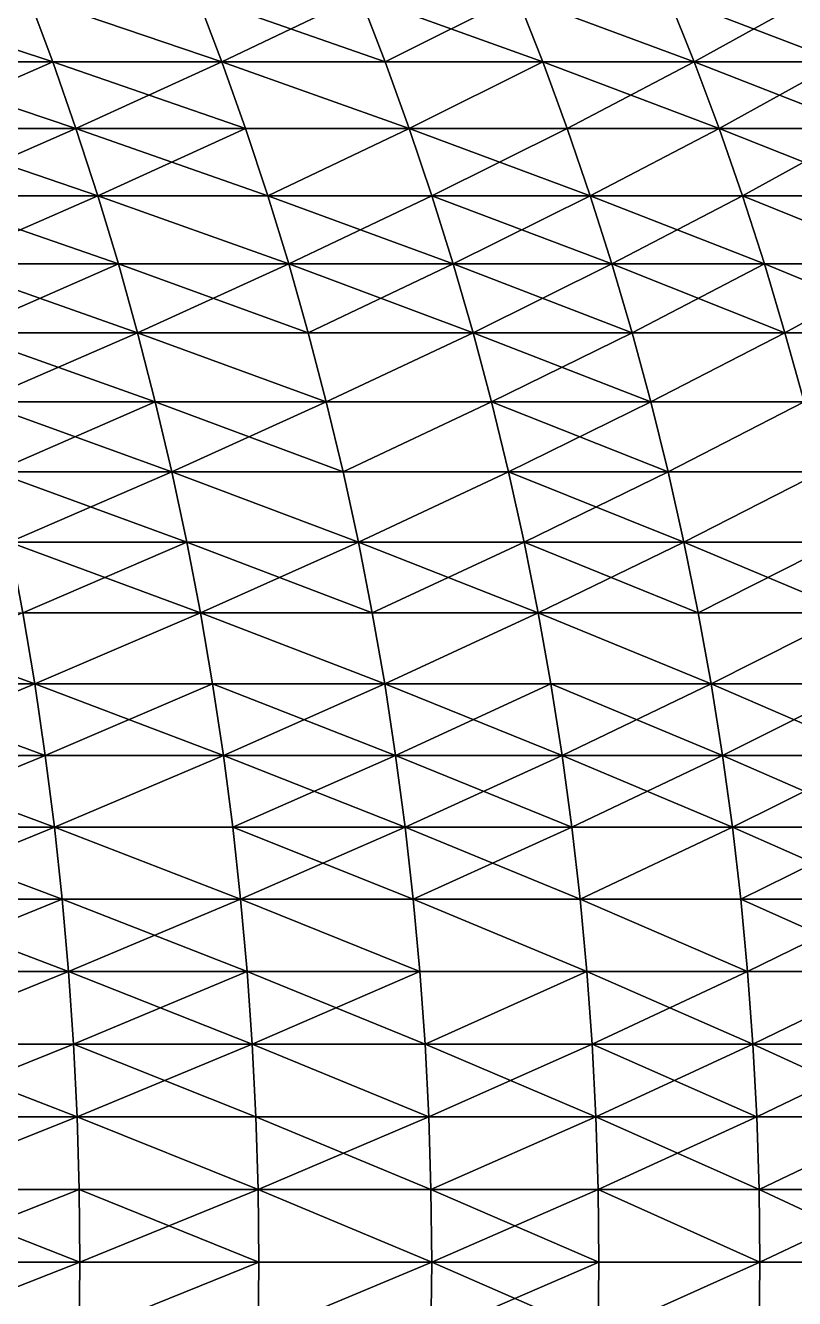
# Model space of a CAD drawing. Header units: millimetres. Extents: x -3250 to 8000, y -3250 to 3250.
# Drawn here: x 7286.9 to 7497.6, y -10 to 339 of the extents above; entities that cross this region are included whole.
import ezdxf

# ---------------------------------------------------------------- set-up
doc = ezdxf.new("R2010")
doc.units = ezdxf.units.MM
doc.header["$MEASUREMENT"] = 0
doc.layers.add('MESH_3D', color=2, linetype='CONTINUOUS')

msp = doc.modelspace()

# ---------------------------------------------------------------- linework, layer by layer
at = {"layer": 'MESH_3D'}
for points in [[(7239.92, 347.11, 1654.23), (7287.67, 347.11, 1715.66), (7294.39, 329.03, 1710.57)], [(7239.92, 347.11, 1654.23), (7294.39, 329.03, 1710.57), (7246.51, 329.03, 1648.97)], [(7287.67, 347.11, 24984.34), (7239.92, 347.11, 25045.77), (7246.51, 329.03, 25051.03)], [(7287.67, 347.11, 24984.34), (7246.51, 329.03, 25051.03), (7294.39, 329.03, 24989.43)], [(7287.67, 347.11, 1715.66), (7333.88, 347.11, 1778.27), (7340.72, 329.03, 1773.35)], [(7287.67, 347.11, 1715.66), (7340.72, 329.03, 1773.35), (7294.39, 329.03, 1710.57)], [(7340.72, 329.03, 24926.65), (7287.67, 347.11, 24984.34), (7294.39, 329.03, 24989.43)], [(7333.88, 347.11, 24921.73), (7287.67, 347.11, 24984.34), (7340.72, 329.03, 24926.65)], [(7333.88, 347.11, 1778.27), (7378.51, 347.11, 1842), (7385.47, 329.03, 1837.26)], [(7333.88, 347.11, 1778.27), (7385.47, 329.03, 1837.26), (7340.72, 329.03, 1773.35)], [(7378.51, 347.11, 24858), (7333.88, 347.11, 24921.73), (7340.72, 329.03, 24926.65)], [(7378.51, 347.11, 24858), (7340.72, 329.03, 24926.65), (7385.47, 329.03, 24862.74)], [(7378.51, 347.11, 1842), (7421.53, 347.11, 1906.84), (7428.61, 329.03, 1902.26)], [(7378.51, 347.11, 1842), (7428.61, 329.03, 1902.26), (7385.47, 329.03, 1837.26)], [(7421.53, 347.11, 24793.16), (7378.51, 347.11, 24858), (7385.47, 329.03, 24862.74)], [(7421.53, 347.11, 24793.16), (7385.47, 329.03, 24862.74), (7428.61, 329.03, 24797.74)], [(7421.53, 347.11, 1906.84), (7470.12, 329.03, 1968.32), (7428.61, 329.03, 1902.26)], [(7421.53, 347.11, 1906.84), (7462.93, 347.11, 1972.72), (7470.12, 329.03, 1968.32)], [(7470.12, 329.03, 24731.68), (7421.53, 347.11, 24793.16), (7428.61, 329.03, 24797.74)], [(7462.93, 347.11, 24727.28), (7421.53, 347.11, 24793.16), (7470.12, 329.03, 24731.68)], [(7462.93, 347.11, 1972.72), (7502.67, 347.11, 2039.61), (7509.97, 329.03, 2035.4)], [(7462.93, 347.11, 1972.72), (7509.97, 329.03, 2035.4), (7470.12, 329.03, 1968.32)], [(7502.67, 347.11, 24660.39), (7462.93, 347.11, 24727.28), (7470.12, 329.03, 24731.68)], [(7502.67, 347.11, 24660.39), (7470.12, 329.03, 24731.68), (7509.97, 329.03, 24664.6)], [(7246.51, 329.03, 1648.97), (7294.39, 329.03, 1710.57), (7300.75, 310.75, 1705.76)], [(7246.51, 329.03, 1648.97), (7300.75, 310.75, 1705.76), (7252.75, 310.75, 1644)], [(7294.39, 329.03, 24989.43), (7246.51, 329.03, 25051.03), (7252.75, 310.75, 25056)], [(7294.39, 329.03, 24989.43), (7252.75, 310.75, 25056), (7300.75, 310.75, 24994.24)], [(7294.39, 329.03, 1710.57), (7340.72, 329.03, 1773.35), (7300.75, 310.75, 1705.76)], [(7347.2, 310.75, 24931.31), (7294.39, 329.03, 24989.43), (7300.75, 310.75, 24994.24)], [(7340.72, 329.03, 24926.65), (7294.39, 329.03, 24989.43), (7347.2, 310.75, 24931.31)], [(7300.75, 310.75, 1705.76), (7340.72, 329.03, 1773.35), (7347.2, 310.75, 1768.69)], [(7340.72, 329.03, 1773.35), (7392.06, 310.75, 1832.76), (7347.2, 310.75, 1768.69)], [(7340.72, 329.03, 1773.35), (7385.47, 329.03, 1837.26), (7392.06, 310.75, 1832.76)], [(7392.06, 310.75, 24867.24), (7340.72, 329.03, 24926.65), (7347.2, 310.75, 24931.31)], [(7385.47, 329.03, 24862.74), (7340.72, 329.03, 24926.65), (7392.06, 310.75, 24867.24)], [(7385.47, 329.03, 1837.26), (7428.61, 329.03, 1902.26), (7392.06, 310.75, 1832.76)], [(7428.61, 329.03, 24797.74), (7385.47, 329.03, 24862.74), (7392.06, 310.75, 24867.24)], [(7392.06, 310.75, 1832.76), (7428.61, 329.03, 1902.26), (7435.31, 310.75, 1897.93)], [(7428.61, 329.03, 24797.74), (7392.06, 310.75, 24867.24), (7435.31, 310.75, 24802.07)], [(7428.61, 329.03, 1902.26), (7476.93, 310.75, 1964.16), (7435.31, 310.75, 1897.93)], [(7428.61, 329.03, 1902.26), (7470.12, 329.03, 1968.32), (7476.93, 310.75, 1964.16)], [(7470.12, 329.03, 24731.68), (7428.61, 329.03, 24797.74), (7435.31, 310.75, 24802.07)], [(7470.12, 329.03, 24731.68), (7435.31, 310.75, 24802.07), (7476.93, 310.75, 24735.84)], [(7470.12, 329.03, 1968.32), (7516.88, 310.75, 2031.41), (7476.93, 310.75, 1964.16)], [(7470.12, 329.03, 1968.32), (7509.97, 329.03, 2035.4), (7516.88, 310.75, 2031.41)], [(7509.97, 329.03, 24664.6), (7470.12, 329.03, 24731.68), (7476.93, 310.75, 24735.84)], [(7509.97, 329.03, 24664.6), (7476.93, 310.75, 24735.84), (7516.88, 310.75, 24668.59)], [(7252.75, 310.75, 1644), (7300.75, 310.75, 1705.76), (7306.74, 292.27, 1701.22)], [(7252.75, 310.75, 1644), (7306.74, 292.27, 1701.22), (7258.62, 292.27, 1639.31)], [(7300.75, 310.75, 24994.24), (7252.75, 310.75, 25056), (7258.62, 292.27, 25060.69)], [(7300.75, 310.75, 24994.24), (7258.62, 292.27, 25060.69), (7306.74, 292.27, 24998.78)], [(7300.75, 310.75, 1705.76), (7353.3, 292.27, 1764.3), (7306.74, 292.27, 1701.22)], [(7300.75, 310.75, 1705.76), (7347.2, 310.75, 1768.69), (7353.3, 292.27, 1764.3)], [(7347.2, 310.75, 24931.31), (7300.75, 310.75, 24994.24), (7306.74, 292.27, 24998.78)], [(7347.2, 310.75, 24931.31), (7306.74, 292.27, 24998.78), (7353.3, 292.27, 24935.7)], [(7347.2, 310.75, 1768.69), (7392.06, 310.75, 1832.76), (7353.3, 292.27, 1764.3)], [(7392.06, 310.75, 24867.24), (7347.2, 310.75, 24931.31), (7353.3, 292.27, 24935.7)], [(7353.3, 292.27, 1764.3), (7392.06, 310.75, 1832.76), (7398.27, 292.27, 1828.53)], [(7392.06, 310.75, 24867.24), (7353.3, 292.27, 24935.7), (7398.27, 292.27, 24871.47)], [(7392.06, 310.75, 1832.76), (7435.31, 310.75, 1897.93), (7441.63, 292.27, 1893.86)], [(7392.06, 310.75, 1832.76), (7441.63, 292.27, 1893.86), (7398.27, 292.27, 1828.53)], [(7435.31, 310.75, 24802.07), (7392.06, 310.75, 24867.24), (7398.27, 292.27, 24871.47)], [(7435.31, 310.75, 24802.07), (7398.27, 292.27, 24871.47), (7441.63, 292.27, 24806.14)], [(7435.31, 310.75, 1897.93), (7476.93, 310.75, 1964.16), (7441.63, 292.27, 1893.86)], [(7476.93, 310.75, 24735.84), (7435.31, 310.75, 24802.07), (7441.63, 292.27, 24806.14)], [(7441.63, 292.27, 1893.86), (7476.93, 310.75, 1964.16), (7483.34, 292.27, 1960.24)], [(7476.93, 310.75, 24735.84), (7441.63, 292.27, 24806.14), (7483.34, 292.27, 24739.76)], [(7476.93, 310.75, 1964.16), (7523.39, 292.27, 2027.65), (7483.34, 292.27, 1960.24)], [(7476.93, 310.75, 1964.16), (7516.88, 310.75, 2031.41), (7523.39, 292.27, 2027.65)], [(7516.88, 310.75, 24668.59), (7476.93, 310.75, 24735.84), (7483.34, 292.27, 24739.76)], [(7516.88, 310.75, 24668.59), (7483.34, 292.27, 24739.76), (7523.39, 292.27, 24672.35)], [(7258.62, 292.27, 1639.31), (7306.74, 292.27, 1701.22), (7312.37, 273.62, 1696.96)], [(7258.62, 292.27, 1639.31), (7312.37, 273.62, 1696.96), (7264.14, 273.62, 1634.91)], [(7306.74, 292.27, 24998.78), (7258.62, 292.27, 25060.69), (7264.14, 273.62, 25065.09)], [(7306.74, 292.27, 24998.78), (7264.14, 273.62, 25065.09), (7312.37, 273.62, 25003.04)], [(7306.74, 292.27, 1701.22), (7359.03, 273.62, 1760.18), (7312.37, 273.62, 1696.96)], [(7306.74, 292.27, 1701.22), (7353.3, 292.27, 1764.3), (7359.03, 273.62, 1760.18)], [(7359.03, 273.62, 24939.82), (7306.74, 292.27, 24998.78), (7312.37, 273.62, 25003.04)], [(7353.3, 292.27, 24935.7), (7306.74, 292.27, 24998.78), (7359.03, 273.62, 24939.82)], [(7353.3, 292.27, 1764.3), (7398.27, 292.27, 1828.53), (7404.1, 273.62, 1824.55)], [(7353.3, 292.27, 1764.3), (7404.1, 273.62, 1824.55), (7359.03, 273.62, 1760.18)], [(7398.27, 292.27, 24871.47), (7353.3, 292.27, 24935.7), (7359.03, 273.62, 24939.82)], [(7398.27, 292.27, 24871.47), (7359.03, 273.62, 24939.82), (7404.1, 273.62, 24875.45)], [(7398.27, 292.27, 1828.53), (7441.63, 292.27, 1893.86), (7447.56, 273.62, 1890.03)], [(7398.27, 292.27, 1828.53), (7447.56, 273.62, 1890.03), (7404.1, 273.62, 1824.55)], [(7441.63, 292.27, 24806.14), (7398.27, 292.27, 24871.47), (7404.1, 273.62, 24875.45)], [(7441.63, 292.27, 24806.14), (7404.1, 273.62, 24875.45), (7447.56, 273.62, 24809.97)], [(7441.63, 292.27, 1893.86), (7489.36, 273.62, 1956.56), (7447.56, 273.62, 1890.03)], [(7441.63, 292.27, 1893.86), (7483.34, 292.27, 1960.24), (7489.36, 273.62, 1956.56)], [(7483.34, 292.27, 24739.76), (7441.63, 292.27, 24806.14), (7447.56, 273.62, 24809.97)], [(7483.34, 292.27, 24739.76), (7447.56, 273.62, 24809.97), (7489.36, 273.62, 24743.44)], [(7483.34, 292.27, 1960.24), (7529.5, 273.62, 2024.12), (7489.36, 273.62, 1956.56)], [(7483.34, 292.27, 1960.24), (7523.39, 292.27, 2027.65), (7529.5, 273.62, 2024.12)], [(7529.5, 273.62, 24675.88), (7483.34, 292.27, 24739.76), (7489.36, 273.62, 24743.44)], [(7523.39, 292.27, 24672.35), (7483.34, 292.27, 24739.76), (7529.5, 273.62, 24675.88)], [(7264.14, 273.62, 1634.91), (7312.37, 273.62, 1696.96), (7317.62, 254.79, 1692.98)], [(7264.14, 273.62, 1634.91), (7317.62, 254.79, 1692.98), (7269.29, 254.79, 1630.81)], [(7312.37, 273.62, 25003.04), (7264.14, 273.62, 25065.09), (7269.29, 254.79, 25069.19)], [(7312.37, 273.62, 25003.04), (7269.29, 254.79, 25069.19), (7317.62, 254.79, 25007.02)], [(7312.37, 273.62, 1696.96), (7359.03, 273.62, 1760.18), (7364.38, 254.79, 1756.34)], [(7312.37, 273.62, 1696.96), (7364.38, 254.79, 1756.34), (7317.62, 254.79, 1692.98)], [(7359.03, 273.62, 24939.82), (7312.37, 273.62, 25003.04), (7317.62, 254.79, 25007.02)], [(7359.03, 273.62, 24939.82), (7317.62, 254.79, 25007.02), (7364.38, 254.79, 24943.66)], [(7359.03, 273.62, 1760.18), (7404.1, 273.62, 1824.55), (7409.54, 254.79, 1820.84)], [(7359.03, 273.62, 1760.18), (7409.54, 254.79, 1820.84), (7364.38, 254.79, 1756.34)], [(7404.1, 273.62, 24875.45), (7359.03, 273.62, 24939.82), (7364.38, 254.79, 24943.66)], [(7404.1, 273.62, 24875.45), (7364.38, 254.79, 24943.66), (7409.54, 254.79, 24879.16)], [(7404.1, 273.62, 1824.55), (7453.09, 254.79, 1886.45), (7409.54, 254.79, 1820.84)], [(7404.1, 273.62, 1824.55), (7447.56, 273.62, 1890.03), (7453.09, 254.79, 1886.45)], [(7447.56, 273.62, 24809.97), (7404.1, 273.62, 24875.45), (7409.54, 254.79, 24879.16)], [(7447.56, 273.62, 24809.97), (7409.54, 254.79, 24879.16), (7453.09, 254.79, 24813.55)], [(7447.56, 273.62, 1890.03), (7494.98, 254.79, 1953.13), (7453.09, 254.79, 1886.45)], [(7447.56, 273.62, 1890.03), (7489.36, 273.62, 1956.56), (7494.98, 254.79, 1953.13)], [(7489.36, 273.62, 24743.44), (7447.56, 273.62, 24809.97), (7453.09, 254.79, 24813.55)], [(7489.36, 273.62, 24743.44), (7453.09, 254.79, 24813.55), (7494.98, 254.79, 24746.87)], [(7489.36, 273.62, 1956.56), (7529.5, 273.62, 2024.12), (7535.2, 254.79, 2020.83)], [(7489.36, 273.62, 1956.56), (7535.2, 254.79, 2020.83), (7494.98, 254.79, 1953.13)], [(7529.5, 273.62, 24675.88), (7489.36, 273.62, 24743.44), (7494.98, 254.79, 24746.87)], [(7529.5, 273.62, 24675.88), (7494.98, 254.79, 24746.87), (7535.2, 254.79, 24679.17)], [(7269.29, 254.79, 1630.81), (7317.62, 254.79, 1692.98), (7322.49, 235.8, 1689.29)], [(7269.29, 254.79, 1630.81), (7322.49, 235.8, 1689.29), (7274.07, 235.8, 1626.99)], [(7317.62, 254.79, 25007.02), (7269.29, 254.79, 25069.19), (7274.07, 235.8, 25073.01)], [(7317.62, 254.79, 25007.02), (7274.07, 235.8, 25073.01), (7322.49, 235.8, 25010.71)], [(7317.62, 254.79, 1692.98), (7369.34, 235.8, 1752.77), (7322.49, 235.8, 1689.29)], [(7317.62, 254.79, 1692.98), (7364.38, 254.79, 1756.34), (7369.34, 235.8, 1752.77)], [(7369.34, 235.8, 24947.23), (7317.62, 254.79, 25007.02), (7322.49, 235.8, 25010.71)], [(7364.38, 254.79, 24943.66), (7317.62, 254.79, 25007.02), (7369.34, 235.8, 24947.23)], [(7364.38, 254.79, 1756.34), (7409.54, 254.79, 1820.84), (7369.34, 235.8, 1752.77)], [(7409.54, 254.79, 24879.16), (7364.38, 254.79, 24943.66), (7369.34, 235.8, 24947.23)], [(7369.34, 235.8, 1752.77), (7409.54, 254.79, 1820.84), (7414.6, 235.8, 1817.4)], [(7409.54, 254.79, 24879.16), (7369.34, 235.8, 24947.23), (7414.6, 235.8, 24882.6)], [(7409.54, 254.79, 1820.84), (7458.23, 235.8, 1883.14), (7414.6, 235.8, 1817.4)], [(7409.54, 254.79, 1820.84), (7453.09, 254.79, 1886.45), (7458.23, 235.8, 1883.14)], [(7453.09, 254.79, 24813.55), (7409.54, 254.79, 24879.16), (7414.6, 235.8, 24882.6)], [(7453.09, 254.79, 24813.55), (7414.6, 235.8, 24882.6), (7458.23, 235.8, 24816.86)], [(7453.09, 254.79, 1886.45), (7494.98, 254.79, 1953.13), (7458.23, 235.8, 1883.14)], [(7494.98, 254.79, 24746.87), (7453.09, 254.79, 24813.55), (7458.23, 235.8, 24816.86)], [(7458.23, 235.8, 1883.14), (7494.98, 254.79, 1953.13), (7500.2, 235.8, 1949.94)], [(7494.98, 254.79, 24746.87), (7458.23, 235.8, 24816.86), (7500.2, 235.8, 24750.06)], [(7494.98, 254.79, 1953.13), (7535.2, 254.79, 2020.83), (7500.2, 235.8, 1949.94)], [(7535.2, 254.79, 24679.17), (7494.98, 254.79, 24746.87), (7500.2, 235.8, 24750.06)], [(7274.07, 235.8, 1626.99), (7322.49, 235.8, 1689.29), (7278.48, 216.67, 1623.48)], [(7326.99, 216.67, 25014.12), (7274.07, 235.8, 25073.01), (7278.48, 216.67, 25076.52)], [(7322.49, 235.8, 25010.71), (7274.07, 235.8, 25073.01), (7326.99, 216.67, 25014.12)], [(7278.48, 216.67, 1623.48), (7322.49, 235.8, 1689.29), (7326.99, 216.67, 1685.88)], [(7322.49, 235.8, 1689.29), (7373.92, 216.67, 1749.47), (7326.99, 216.67, 1685.88)], [(7322.49, 235.8, 1689.29), (7369.34, 235.8, 1752.77), (7373.92, 216.67, 1749.47)], [(7369.34, 235.8, 24947.23), (7322.49, 235.8, 25010.71), (7326.99, 216.67, 25014.12)], [(7369.34, 235.8, 24947.23), (7326.99, 216.67, 25014.12), (7373.92, 216.67, 24950.53)], [(7369.34, 235.8, 1752.77), (7414.6, 235.8, 1817.4), (7373.92, 216.67, 1749.47)], [(7414.6, 235.8, 24882.6), (7369.34, 235.8, 24947.23), (7373.92, 216.67, 24950.53)], [(7373.92, 216.67, 1749.47), (7414.6, 235.8, 1817.4), (7419.26, 216.67, 1814.22)], [(7414.6, 235.8, 24882.6), (7373.92, 216.67, 24950.53), (7419.26, 216.67, 24885.78)], [(7414.6, 235.8, 1817.4), (7458.23, 235.8, 1883.14), (7462.97, 216.67, 1880.07)], [(7414.6, 235.8, 1817.4), (7462.97, 216.67, 1880.07), (7419.26, 216.67, 1814.22)], [(7458.23, 235.8, 24816.86), (7414.6, 235.8, 24882.6), (7419.26, 216.67, 24885.78)], [(7458.23, 235.8, 24816.86), (7419.26, 216.67, 24885.78), (7462.97, 216.67, 24819.93)], [(7458.23, 235.8, 1883.14), (7500.2, 235.8, 1949.94), (7462.97, 216.67, 1880.07)], [(7500.2, 235.8, 24750.06), (7458.23, 235.8, 24816.86), (7462.97, 216.67, 24819.93)], [(7462.97, 216.67, 1880.07), (7500.2, 235.8, 1949.94), (7505.02, 216.67, 1947)], [(7500.2, 235.8, 24750.06), (7462.97, 216.67, 24819.93), (7505.02, 216.67, 24753)], [(7278.48, 216.67, 1623.48), (7326.99, 216.67, 1685.88), (7331.1, 197.41, 1682.76)], [(7278.48, 216.67, 1623.48), (7331.1, 197.41, 1682.76), (7282.52, 197.41, 1620.26)], [(7326.99, 216.67, 25014.12), (7278.48, 216.67, 25076.52), (7282.52, 197.41, 25079.74)], [(7326.99, 216.67, 25014.12), (7282.52, 197.41, 25079.74), (7331.1, 197.41, 25017.24)], [(7326.99, 216.67, 1685.88), (7373.92, 216.67, 1749.47), (7378.12, 197.41, 1746.46)], [(7326.99, 216.67, 1685.88), (7378.12, 197.41, 1746.46), (7331.1, 197.41, 1682.76)], [(7378.12, 197.41, 24953.54), (7326.99, 216.67, 25014.12), (7331.1, 197.41, 25017.24)], [(7373.92, 216.67, 24950.53), (7326.99, 216.67, 25014.12), (7378.12, 197.41, 24953.54)], [(7373.92, 216.67, 1749.47), (7419.26, 216.67, 1814.22), (7378.12, 197.41, 1746.46)], [(7419.26, 216.67, 24885.78), (7373.92, 216.67, 24950.53), (7378.12, 197.41, 24953.54)], [(7378.12, 197.41, 1746.46), (7419.26, 216.67, 1814.22), (7423.52, 197.41, 1811.31)], [(7419.26, 216.67, 24885.78), (7378.12, 197.41, 24953.54), (7423.52, 197.41, 24888.69)], [(7419.26, 216.67, 1814.22), (7462.97, 216.67, 1880.07), (7467.3, 197.41, 1877.27)], [(7419.26, 216.67, 1814.22), (7467.3, 197.41, 1877.27), (7423.52, 197.41, 1811.31)], [(7462.97, 216.67, 24819.93), (7419.26, 216.67, 24885.78), (7423.52, 197.41, 24888.69)], [(7462.97, 216.67, 24819.93), (7423.52, 197.41, 24888.69), (7467.3, 197.41, 24822.73)], [(7462.97, 216.67, 1880.07), (7505.02, 216.67, 1947), (7467.3, 197.41, 1877.27)], [(7505.02, 216.67, 24753), (7462.97, 216.67, 24819.93), (7467.3, 197.41, 24822.73)], [(7467.3, 197.41, 1877.27), (7505.02, 216.67, 1947), (7509.42, 197.41, 1944.31)], [(7505.02, 216.67, 24753), (7467.3, 197.41, 24822.73), (7509.42, 197.41, 24755.69)], [(7282.52, 197.41, 1620.26), (7331.1, 197.41, 1682.76), (7334.84, 178.02, 1679.94)], [(7282.52, 197.41, 1620.26), (7334.84, 178.02, 1679.94), (7286.18, 178.02, 1617.34)], [(7331.1, 197.41, 25017.24), (7282.52, 197.41, 25079.74), (7286.18, 178.02, 25082.66)], [(7331.1, 197.41, 25017.24), (7286.18, 178.02, 25082.66), (7334.84, 178.02, 25020.06)], [(7331.1, 197.41, 1682.76), (7381.92, 178.02, 1743.73), (7334.84, 178.02, 1679.94)], [(7331.1, 197.41, 1682.76), (7378.12, 197.41, 1746.46), (7381.92, 178.02, 1743.73)], [(7378.12, 197.41, 24953.54), (7331.1, 197.41, 25017.24), (7334.84, 178.02, 25020.06)], [(7378.12, 197.41, 24953.54), (7334.84, 178.02, 25020.06), (7381.92, 178.02, 24956.27)], [(7378.12, 197.41, 1746.46), (7423.52, 197.41, 1811.31), (7427.39, 178.02, 1808.67)], [(7378.12, 197.41, 1746.46), (7427.39, 178.02, 1808.67), (7381.92, 178.02, 1743.73)], [(7423.52, 197.41, 24888.69), (7378.12, 197.41, 24953.54), (7381.92, 178.02, 24956.27)], [(7423.52, 197.41, 24888.69), (7381.92, 178.02, 24956.27), (7427.39, 178.02, 24891.33)], [(7423.52, 197.41, 1811.31), (7467.3, 197.41, 1877.27), (7471.23, 178.02, 1874.73)], [(7423.52, 197.41, 1811.31), (7471.23, 178.02, 1874.73), (7427.39, 178.02, 1808.67)], [(7467.3, 197.41, 24822.73), (7423.52, 197.41, 24888.69), (7427.39, 178.02, 24891.33)], [(7467.3, 197.41, 24822.73), (7427.39, 178.02, 24891.33), (7471.23, 178.02, 24825.27)], [(7467.3, 197.41, 1877.27), (7513.42, 178.02, 1941.87), (7471.23, 178.02, 1874.73)], [(7467.3, 197.41, 1877.27), (7509.42, 197.41, 1944.31), (7513.42, 178.02, 1941.87)], [(7509.42, 197.41, 24755.69), (7467.3, 197.41, 24822.73), (7471.23, 178.02, 24825.27)], [(7509.42, 197.41, 24755.69), (7471.23, 178.02, 24825.27), (7513.42, 178.02, 24758.13)], [(7235.98, 178.02, 1555.97), (7286.18, 178.02, 1617.34), (7289.46, 158.52, 1614.72)], [(7235.98, 178.02, 1555.97), (7289.46, 158.52, 1614.72), (7239.19, 158.52, 1553.28)], [(7286.18, 178.02, 25082.66), (7239.19, 158.52, 25146.72), (7289.46, 158.52, 25085.28)], [(7286.18, 178.02, 1617.34), (7334.84, 178.02, 1679.94), (7289.46, 158.52, 1614.72)], [(7334.84, 178.02, 25020.06), (7286.18, 178.02, 25082.66), (7289.46, 158.52, 25085.28)], [(7289.46, 158.52, 1614.72), (7334.84, 178.02, 1679.94), (7338.18, 158.52, 1677.4)], [(7334.84, 178.02, 25020.06), (7289.46, 158.52, 25085.28), (7338.18, 158.52, 25022.6)], [(7334.84, 178.02, 1679.94), (7385.32, 158.52, 1741.28), (7338.18, 158.52, 1677.4)], [(7334.84, 178.02, 1679.94), (7381.92, 178.02, 1743.73), (7385.32, 158.52, 1741.28)], [(7385.32, 158.52, 24958.72), (7334.84, 178.02, 25020.06), (7338.18, 158.52, 25022.6)], [(7381.92, 178.02, 24956.27), (7334.84, 178.02, 25020.06), (7385.32, 158.52, 24958.72)], [(7381.92, 178.02, 1743.73), (7427.39, 178.02, 1808.67), (7385.32, 158.52, 1741.28)], [(7427.39, 178.02, 24891.33), (7381.92, 178.02, 24956.27), (7385.32, 158.52, 24958.72)], [(7385.32, 158.52, 1741.28), (7427.39, 178.02, 1808.67), (7430.86, 158.52, 1806.31)], [(7427.39, 178.02, 24891.33), (7385.32, 158.52, 24958.72), (7430.86, 158.52, 24893.69)], [(7427.39, 178.02, 1808.67), (7471.23, 178.02, 1874.73), (7474.76, 158.52, 1872.46)], [(7427.39, 178.02, 1808.67), (7474.76, 158.52, 1872.46), (7430.86, 158.52, 1806.31)], [(7474.76, 158.52, 24827.54), (7427.39, 178.02, 24891.33), (7430.86, 158.52, 24893.69)], [(7471.23, 178.02, 24825.27), (7427.39, 178.02, 24891.33), (7474.76, 158.52, 24827.54)], [(7471.23, 178.02, 1874.73), (7513.42, 178.02, 1941.87), (7474.76, 158.52, 1872.46)], [(7513.42, 178.02, 24758.13), (7471.23, 178.02, 24825.27), (7474.76, 158.52, 24827.54)], [(7474.76, 158.52, 1872.46), (7513.42, 178.02, 1941.87), (7517, 158.52, 1939.68)], [(7513.42, 178.02, 24758.13), (7474.76, 158.52, 24827.54), (7517, 158.52, 24760.32)], [(7239.19, 158.52, 1553.28), (7292.36, 138.92, 1612.41), (7242.03, 138.92, 1550.89)], [(7239.19, 158.52, 1553.28), (7289.46, 158.52, 1614.72), (7292.36, 138.92, 1612.41)], [(7289.46, 158.52, 25085.28), (7239.19, 158.52, 25146.72), (7242.03, 138.92, 25149.11)], [(7289.46, 158.52, 25085.28), (7242.03, 138.92, 25149.11), (7292.36, 138.92, 25087.59)], [(7289.46, 158.52, 1614.72), (7338.18, 158.52, 1677.4), (7341.14, 138.92, 1675.16)], [(7289.46, 158.52, 1614.72), (7341.14, 138.92, 1675.16), (7292.36, 138.92, 1612.41)], [(7338.18, 158.52, 25022.6), (7289.46, 158.52, 25085.28), (7292.36, 138.92, 25087.59)], [(7338.18, 158.52, 25022.6), (7292.36, 138.92, 25087.59), (7341.14, 138.92, 25024.84)], [(7338.18, 158.52, 1677.4), (7385.32, 158.52, 1741.28), (7388.33, 138.92, 1739.11)], [(7338.18, 158.52, 1677.4), (7388.33, 138.92, 1739.11), (7341.14, 138.92, 1675.16)], [(7385.32, 158.52, 24958.72), (7338.18, 158.52, 25022.6), (7341.14, 138.92, 25024.84)], [(7385.32, 158.52, 24958.72), (7341.14, 138.92, 25024.84), (7388.33, 138.92, 24960.89)], [(7385.32, 158.52, 1741.28), (7430.86, 158.52, 1806.31), (7388.33, 138.92, 1739.11)], [(7433.92, 138.92, 24895.78), (7385.32, 158.52, 24958.72), (7388.33, 138.92, 24960.89)], [(7430.86, 158.52, 24893.69), (7385.32, 158.52, 24958.72), (7433.92, 138.92, 24895.78)], [(7388.33, 138.92, 1739.11), (7430.86, 158.52, 1806.31), (7433.92, 138.92, 1804.22)], [(7430.86, 158.52, 1806.31), (7477.87, 138.92, 1870.45), (7433.92, 138.92, 1804.22)], [(7430.86, 158.52, 1806.31), (7474.76, 158.52, 1872.46), (7477.87, 138.92, 1870.45)], [(7474.76, 158.52, 24827.54), (7430.86, 158.52, 24893.69), (7433.92, 138.92, 24895.78)], [(7474.76, 158.52, 24827.54), (7433.92, 138.92, 24895.78), (7477.87, 138.92, 24829.55)], [(7474.76, 158.52, 1872.46), (7517, 158.52, 1939.68), (7520.16, 138.92, 1937.74)], [(7474.76, 158.52, 1872.46), (7520.16, 138.92, 1937.74), (7477.87, 138.92, 1870.45)], [(7517, 158.52, 24760.32), (7474.76, 158.52, 24827.54), (7477.87, 138.92, 24829.55)], [(7517, 158.52, 24760.32), (7477.87, 138.92, 24829.55), (7520.16, 138.92, 24762.26)], [(7242.03, 138.92, 1550.89), (7292.36, 138.92, 1612.41), (7294.87, 119.23, 1610.4)], [(7242.03, 138.92, 1550.89), (7294.87, 119.23, 1610.4), (7244.5, 119.23, 1548.82)], [(7292.36, 138.92, 25087.59), (7242.03, 138.92, 25149.11), (7244.5, 119.23, 25151.18)], [(7292.36, 138.92, 25087.59), (7244.5, 119.23, 25151.18), (7294.87, 119.23, 25089.6)], [(7292.36, 138.92, 1612.41), (7341.14, 138.92, 1675.16), (7294.87, 119.23, 1610.4)], [(7341.14, 138.92, 25024.84), (7292.36, 138.92, 25087.59), (7294.87, 119.23, 25089.6)], [(7294.87, 119.23, 1610.4), (7341.14, 138.92, 1675.16), (7343.7, 119.23, 1673.22)], [(7341.14, 138.92, 25024.84), (7294.87, 119.23, 25089.6), (7343.7, 119.23, 25026.78)], [(7341.14, 138.92, 1675.16), (7388.33, 138.92, 1739.11), (7390.95, 119.23, 1737.24)], [(7341.14, 138.92, 1675.16), (7390.95, 119.23, 1737.24), (7343.7, 119.23, 1673.22)], [(7388.33, 138.92, 24960.89), (7341.14, 138.92, 25024.84), (7343.7, 119.23, 25026.78)], [(7388.33, 138.92, 24960.89), (7343.7, 119.23, 25026.78), (7390.95, 119.23, 24962.76)], [(7388.33, 138.92, 1739.11), (7433.92, 138.92, 1804.22), (7436.58, 119.23, 1802.41)], [(7388.33, 138.92, 1739.11), (7436.58, 119.23, 1802.41), (7390.95, 119.23, 1737.24)], [(7433.92, 138.92, 24895.78), (7388.33, 138.92, 24960.89), (7390.95, 119.23, 24962.76)], [(7433.92, 138.92, 24895.78), (7390.95, 119.23, 24962.76), (7436.58, 119.23, 24897.59)], [(7433.92, 138.92, 1804.22), (7480.58, 119.23, 1868.7), (7436.58, 119.23, 1802.41)], [(7433.92, 138.92, 1804.22), (7477.87, 138.92, 1870.45), (7480.58, 119.23, 1868.7)], [(7477.87, 138.92, 24829.55), (7433.92, 138.92, 24895.78), (7436.58, 119.23, 24897.59)], [(7477.87, 138.92, 24829.55), (7436.58, 119.23, 24897.59), (7480.58, 119.23, 24831.3)], [(7477.87, 138.92, 1870.45), (7520.16, 138.92, 1937.74), (7522.91, 119.23, 1936.07)], [(7477.87, 138.92, 1870.45), (7522.91, 119.23, 1936.07), (7480.58, 119.23, 1868.7)], [(7520.16, 138.92, 24762.26), (7477.87, 138.92, 24829.55), (7480.58, 119.23, 24831.3)], [(7520.16, 138.92, 24762.26), (7480.58, 119.23, 24831.3), (7522.91, 119.23, 24763.93)], [(7244.5, 119.23, 1548.82), (7294.87, 119.23, 1610.4), (7246.59, 99.47, 1547.07)], [(7297.01, 99.47, 25091.3), (7244.5, 119.23, 25151.18), (7246.59, 99.47, 25152.93)], [(7294.87, 119.23, 25089.6), (7244.5, 119.23, 25151.18), (7297.01, 99.47, 25091.3)], [(7246.59, 99.47, 1547.07), (7294.87, 119.23, 1610.4), (7297.01, 99.47, 1608.7)], [(7294.87, 119.23, 1610.4), (7343.7, 119.23, 1673.22), (7345.87, 99.47, 1671.57)], [(7294.87, 119.23, 1610.4), (7345.87, 99.47, 1671.57), (7297.01, 99.47, 1608.7)], [(7345.87, 99.47, 25028.43), (7294.87, 119.23, 25089.6), (7297.01, 99.47, 25091.3)], [(7343.7, 119.23, 25026.78), (7294.87, 119.23, 25089.6), (7345.87, 99.47, 25028.43)], [(7343.7, 119.23, 1673.22), (7390.95, 119.23, 1737.24), (7345.87, 99.47, 1671.57)], [(7393.16, 99.47, 24964.36), (7343.7, 119.23, 25026.78), (7345.87, 99.47, 25028.43)], [(7390.95, 119.23, 24962.76), (7343.7, 119.23, 25026.78), (7393.16, 99.47, 24964.36)], [(7345.87, 99.47, 1671.57), (7390.95, 119.23, 1737.24), (7393.16, 99.47, 1735.64)], [(7390.95, 119.23, 1737.24), (7436.58, 119.23, 1802.41), (7438.83, 99.47, 1800.87)], [(7390.95, 119.23, 1737.24), (7438.83, 99.47, 1800.87), (7393.16, 99.47, 1735.64)], [(7436.58, 119.23, 24897.59), (7390.95, 119.23, 24962.76), (7393.16, 99.47, 24964.36)], [(7436.58, 119.23, 24897.59), (7393.16, 99.47, 24964.36), (7438.83, 99.47, 24899.13)], [(7436.58, 119.23, 1802.41), (7480.58, 119.23, 1868.7), (7438.83, 99.47, 1800.87)], [(7480.58, 119.23, 24831.3), (7436.58, 119.23, 24897.59), (7438.83, 99.47, 24899.13)], [(7438.83, 99.47, 1800.87), (7480.58, 119.23, 1868.7), (7482.87, 99.47, 1867.22)], [(7480.58, 119.23, 24831.3), (7438.83, 99.47, 24899.13), (7482.87, 99.47, 24832.78)], [(7480.58, 119.23, 1868.7), (7522.91, 119.23, 1936.07), (7525.23, 99.47, 1934.64)], [(7480.58, 119.23, 1868.7), (7525.23, 99.47, 1934.64), (7482.87, 99.47, 1867.22)], [(7522.91, 119.23, 24763.93), (7480.58, 119.23, 24831.3), (7482.87, 99.47, 24832.78)], [(7522.91, 119.23, 24763.93), (7482.87, 99.47, 24832.78), (7525.23, 99.47, 24765.36)], [(7246.59, 99.47, 1547.07), (7297.01, 99.47, 1608.7), (7298.75, 79.65, 1607.31)], [(7246.59, 99.47, 1547.07), (7298.75, 79.65, 1607.31), (7248.3, 79.65, 1545.63)], [(7297.01, 99.47, 25091.3), (7246.59, 99.47, 25152.93), (7248.3, 79.65, 25154.37)], [(7297.01, 99.47, 25091.3), (7248.3, 79.65, 25154.37), (7298.75, 79.65, 25092.69)], [(7297.01, 99.47, 1608.7), (7347.66, 79.65, 1670.23), (7298.75, 79.65, 1607.31)], [(7297.01, 99.47, 1608.7), (7345.87, 99.47, 1671.57), (7347.66, 79.65, 1670.23)], [(7345.87, 99.47, 25028.43), (7297.01, 99.47, 25091.3), (7298.75, 79.65, 25092.69)], [(7345.87, 99.47, 25028.43), (7298.75, 79.65, 25092.69), (7347.66, 79.65, 25029.77)], [(7345.87, 99.47, 1671.57), (7394.97, 79.65, 1734.34), (7347.66, 79.65, 1670.23)], [(7345.87, 99.47, 1671.57), (7393.16, 99.47, 1735.64), (7394.97, 79.65, 1734.34)], [(7394.97, 79.65, 24965.66), (7345.87, 99.47, 25028.43), (7347.66, 79.65, 25029.77)], [(7393.16, 99.47, 24964.36), (7345.87, 99.47, 25028.43), (7394.97, 79.65, 24965.66)], [(7393.16, 99.47, 1735.64), (7438.83, 99.47, 1800.87), (7440.68, 79.65, 1799.62)], [(7393.16, 99.47, 1735.64), (7440.68, 79.65, 1799.62), (7394.97, 79.65, 1734.34)], [(7440.68, 79.65, 24900.38), (7393.16, 99.47, 24964.36), (7394.97, 79.65, 24965.66)], [(7438.83, 99.47, 24899.13), (7393.16, 99.47, 24964.36), (7440.68, 79.65, 24900.38)], [(7438.83, 99.47, 1800.87), (7484.74, 79.65, 1866.01), (7440.68, 79.65, 1799.62)], [(7438.83, 99.47, 1800.87), (7482.87, 99.47, 1867.22), (7484.74, 79.65, 1866.01)], [(7484.74, 79.65, 24833.99), (7438.83, 99.47, 24899.13), (7440.68, 79.65, 24900.38)], [(7482.87, 99.47, 24832.78), (7438.83, 99.47, 24899.13), (7484.74, 79.65, 24833.99)], [(7482.87, 99.47, 1867.22), (7527.14, 79.65, 1933.48), (7484.74, 79.65, 1866.01)], [(7482.87, 99.47, 1867.22), (7525.23, 99.47, 1934.64), (7527.14, 79.65, 1933.48)], [(7525.23, 99.47, 24765.36), (7482.87, 99.47, 24832.78), (7484.74, 79.65, 24833.99)], [(7525.23, 99.47, 24765.36), (7484.74, 79.65, 24833.99), (7527.14, 79.65, 24766.52)], [(7248.3, 79.65, 1545.63), (7298.75, 79.65, 1607.31), (7249.63, 59.78, 1544.52)], [(7298.75, 79.65, 25092.69), (7248.3, 79.65, 25154.37), (7249.63, 59.78, 25155.48)], [(7249.63, 59.78, 1544.52), (7298.75, 79.65, 1607.31), (7300.11, 59.78, 1606.23)], [(7298.75, 79.65, 25092.69), (7249.63, 59.78, 25155.48), (7300.11, 59.78, 25093.77)], [(7298.75, 79.65, 1607.31), (7347.66, 79.65, 1670.23), (7349.04, 59.78, 1669.18)], [(7298.75, 79.65, 1607.31), (7349.04, 59.78, 1669.18), (7300.11, 59.78, 1606.23)], [(7347.66, 79.65, 25029.77), (7298.75, 79.65, 25092.69), (7300.11, 59.78, 25093.77)], [(7347.66, 79.65, 25029.77), (7300.11, 59.78, 25093.77), (7349.04, 59.78, 25030.82)], [(7347.66, 79.65, 1670.23), (7394.97, 79.65, 1734.34), (7396.39, 59.78, 1733.33)], [(7347.66, 79.65, 1670.23), (7396.39, 59.78, 1733.33), (7349.04, 59.78, 1669.18)], [(7394.97, 79.65, 24965.66), (7347.66, 79.65, 25029.77), (7349.04, 59.78, 25030.82)], [(7394.97, 79.65, 24965.66), (7349.04, 59.78, 25030.82), (7396.39, 59.78, 24966.67)], [(7394.97, 79.65, 1734.34), (7440.68, 79.65, 1799.62), (7396.39, 59.78, 1733.33)], [(7440.68, 79.65, 24900.38), (7394.97, 79.65, 24965.66), (7396.39, 59.78, 24966.67)], [(7396.39, 59.78, 1733.33), (7440.68, 79.65, 1799.62), (7442.12, 59.78, 1798.64)], [(7440.68, 79.65, 24900.38), (7396.39, 59.78, 24966.67), (7442.12, 59.78, 24901.36)], [(7440.68, 79.65, 1799.62), (7484.74, 79.65, 1866.01), (7486.2, 59.78, 1865.07)], [(7440.68, 79.65, 1799.62), (7486.2, 59.78, 1865.07), (7442.12, 59.78, 1798.64)], [(7484.74, 79.65, 24833.99), (7440.68, 79.65, 24900.38), (7442.12, 59.78, 24901.36)], [(7484.74, 79.65, 24833.99), (7442.12, 59.78, 24901.36), (7486.2, 59.78, 24834.93)], [(7484.74, 79.65, 1866.01), (7527.14, 79.65, 1933.48), (7486.2, 59.78, 1865.07)], [(7527.14, 79.65, 24766.52), (7484.74, 79.65, 24833.99), (7486.2, 59.78, 24834.93)], [(7486.2, 59.78, 1865.07), (7527.14, 79.65, 1933.48), (7528.62, 59.78, 1932.57)], [(7527.14, 79.65, 24766.52), (7486.2, 59.78, 24834.93), (7528.62, 59.78, 24767.43)], [(7249.63, 59.78, 1544.52), (7301.08, 39.88, 1605.45), (7250.58, 39.88, 1543.72)], [(7249.63, 59.78, 1544.52), (7300.11, 59.78, 1606.23), (7301.08, 39.88, 1605.45)], [(7300.11, 59.78, 25093.77), (7249.63, 59.78, 25155.48), (7250.58, 39.88, 25156.28)], [(7300.11, 59.78, 25093.77), (7250.58, 39.88, 25156.28), (7301.08, 39.88, 25094.55)], [(7300.11, 59.78, 1606.23), (7349.04, 59.78, 1669.18), (7350.03, 39.88, 1668.43)], [(7300.11, 59.78, 1606.23), (7350.03, 39.88, 1668.43), (7301.08, 39.88, 1605.45)], [(7349.04, 59.78, 25030.82), (7300.11, 59.78, 25093.77), (7301.08, 39.88, 25094.55)], [(7349.04, 59.78, 25030.82), (7301.08, 39.88, 25094.55), (7350.03, 39.88, 25031.57)], [(7349.04, 59.78, 1669.18), (7396.39, 59.78, 1733.33), (7397.39, 39.88, 1732.6)], [(7349.04, 59.78, 1669.18), (7397.39, 39.88, 1732.6), (7350.03, 39.88, 1668.43)], [(7397.39, 39.88, 24967.4), (7349.04, 59.78, 25030.82), (7350.03, 39.88, 25031.57)], [(7396.39, 59.78, 24966.67), (7349.04, 59.78, 25030.82), (7397.39, 39.88, 24967.4)], [(7396.39, 59.78, 1733.33), (7442.12, 59.78, 1798.64), (7443.14, 39.88, 1797.94)], [(7396.39, 59.78, 1733.33), (7443.14, 39.88, 1797.94), (7397.39, 39.88, 1732.6)], [(7442.12, 59.78, 24901.36), (7396.39, 59.78, 24966.67), (7397.39, 39.88, 24967.4)], [(7442.12, 59.78, 24901.36), (7397.39, 39.88, 24967.4), (7443.14, 39.88, 24902.06)], [(7442.12, 59.78, 1798.64), (7486.2, 59.78, 1865.07), (7487.25, 39.88, 1864.39)], [(7442.12, 59.78, 1798.64), (7487.25, 39.88, 1864.39), (7443.14, 39.88, 1797.94)], [(7486.2, 59.78, 24834.93), (7442.12, 59.78, 24901.36), (7443.14, 39.88, 24902.06)], [(7486.2, 59.78, 24834.93), (7443.14, 39.88, 24902.06), (7487.25, 39.88, 24835.61)], [(7486.2, 59.78, 1865.07), (7528.62, 59.78, 1932.57), (7529.68, 39.88, 1931.93)], [(7486.2, 59.78, 1865.07), (7529.68, 39.88, 1931.93), (7487.25, 39.88, 1864.39)], [(7528.62, 59.78, 24767.43), (7486.2, 59.78, 24834.93), (7487.25, 39.88, 24835.61)], [(7528.62, 59.78, 24767.43), (7487.25, 39.88, 24835.61), (7529.68, 39.88, 24768.07)], [(7250.58, 39.88, 1543.72), (7301.08, 39.88, 1605.45), (7251.15, 19.94, 1543.24)], [(7301.08, 39.88, 25094.55), (7250.58, 39.88, 25156.28), (7251.15, 19.94, 25156.76)], [(7251.15, 19.94, 1543.24), (7301.08, 39.88, 1605.45), (7301.67, 19.94, 1604.99)], [(7301.08, 39.88, 25094.55), (7251.15, 19.94, 25156.76), (7301.67, 19.94, 25095.01)], [(7301.08, 39.88, 1605.45), (7350.03, 39.88, 1668.43), (7350.63, 19.94, 1667.98)], [(7301.08, 39.88, 1605.45), (7350.63, 19.94, 1667.98), (7301.67, 19.94, 1604.99)], [(7350.63, 19.94, 25032.02), (7301.08, 39.88, 25094.55), (7301.67, 19.94, 25095.01)], [(7350.03, 39.88, 25031.57), (7301.08, 39.88, 25094.55), (7350.63, 19.94, 25032.02)], [(7350.03, 39.88, 1668.43), (7398, 19.94, 1732.17), (7350.63, 19.94, 1667.98)], [(7350.03, 39.88, 1668.43), (7397.39, 39.88, 1732.6), (7398, 19.94, 1732.17)], [(7397.39, 39.88, 24967.4), (7350.03, 39.88, 25031.57), (7350.63, 19.94, 25032.02)], [(7397.39, 39.88, 24967.4), (7350.63, 19.94, 25032.02), (7398, 19.94, 24967.83)], [(7397.39, 39.88, 1732.6), (7443.14, 39.88, 1797.94), (7398, 19.94, 1732.17)], [(7443.14, 39.88, 24902.06), (7397.39, 39.88, 24967.4), (7398, 19.94, 24967.83)], [(7398, 19.94, 1732.17), (7443.14, 39.88, 1797.94), (7443.76, 19.94, 1797.52)], [(7443.14, 39.88, 24902.06), (7398, 19.94, 24967.83), (7443.76, 19.94, 24902.48)], [(7443.14, 39.88, 1797.94), (7487.87, 19.94, 1863.99), (7443.76, 19.94, 1797.52)], [(7443.14, 39.88, 1797.94), (7487.25, 39.88, 1864.39), (7487.87, 19.94, 1863.99)], [(7487.25, 39.88, 24835.61), (7443.14, 39.88, 24902.06), (7443.76, 19.94, 24902.48)], [(7487.25, 39.88, 24835.61), (7443.76, 19.94, 24902.48), (7487.87, 19.94, 24836.01)], [(7487.25, 39.88, 1864.39), (7529.68, 39.88, 1931.93), (7487.87, 19.94, 1863.99)], [(7529.68, 39.88, 24768.07), (7487.25, 39.88, 24835.61), (7487.87, 19.94, 24836.01)], [(7487.87, 19.94, 1863.99), (7529.68, 39.88, 1931.93), (7530.32, 19.94, 1931.54)], [(7529.68, 39.88, 24768.07), (7487.87, 19.94, 24836.01), (7530.32, 19.94, 24768.46)], [(7251.15, 19.94, 1543.24), (7301.86, 0, 1604.83), (7251.34, 0, 1543.08)], [(7251.15, 19.94, 1543.24), (7301.67, 19.94, 1604.99), (7301.86, 0, 1604.83)], [(7301.67, 19.94, 25095.01), (7251.15, 19.94, 25156.76), (7251.34, 0, 25156.92)], [(7301.67, 19.94, 25095.01), (7251.34, 0, 25156.92), (7301.86, 0, 25095.17)], [(7301.67, 19.94, 1604.99), (7350.82, 0, 1667.83), (7301.86, 0, 1604.83)], [(7301.67, 19.94, 1604.99), (7350.63, 19.94, 1667.98), (7350.82, 0, 1667.83)], [(7350.63, 19.94, 25032.02), (7301.67, 19.94, 25095.01), (7301.86, 0, 25095.17)], [(7350.63, 19.94, 25032.02), (7301.86, 0, 25095.17), (7350.82, 0, 25032.17)], [(7350.63, 19.94, 1667.98), (7398.2, 0, 1732.02), (7350.82, 0, 1667.83)], [(7350.63, 19.94, 1667.98), (7398, 19.94, 1732.17), (7398.2, 0, 1732.02)], [(7398.2, 0, 24967.98), (7350.63, 19.94, 25032.02), (7350.82, 0, 25032.17)], [(7398, 19.94, 24967.83), (7350.63, 19.94, 25032.02), (7398.2, 0, 24967.98)], [(7398, 19.94, 1732.17), (7443.96, 0, 1797.38), (7398.2, 0, 1732.02)], [(7398, 19.94, 1732.17), (7443.76, 19.94, 1797.52), (7443.96, 0, 1797.38)], [(7443.76, 19.94, 24902.48), (7398, 19.94, 24967.83), (7398.2, 0, 24967.98)], [(7443.76, 19.94, 24902.48), (7398.2, 0, 24967.98), (7443.96, 0, 24902.62)], [(7443.76, 19.94, 1797.52), (7488.08, 0, 1863.85), (7443.96, 0, 1797.38)], [(7443.76, 19.94, 1797.52), (7487.87, 19.94, 1863.99), (7488.08, 0, 1863.85)], [(7488.08, 0, 24836.15), (7443.76, 19.94, 24902.48), (7443.96, 0, 24902.62)], [(7487.87, 19.94, 24836.01), (7443.76, 19.94, 24902.48), (7488.08, 0, 24836.15)], [(7487.87, 19.94, 1863.99), (7530.53, 0, 1931.41), (7488.08, 0, 1863.85)], [(7487.87, 19.94, 1863.99), (7530.32, 19.94, 1931.54), (7530.53, 0, 1931.41)], [(7530.32, 19.94, 24768.46), (7487.87, 19.94, 24836.01), (7488.08, 0, 24836.15)], [(7530.32, 19.94, 24768.46), (7488.08, 0, 24836.15), (7530.53, 0, 24768.59)], [(7251.15, -19.94, 1543.24), (7251.34, 0, 1543.08), (7301.67, -19.94, 1604.99)], [(7301.86, 0, 25095.17), (7251.34, 0, 25156.92), (7251.15, -19.94, 25156.76)], [(7301.86, 0, 25095.17), (7251.15, -19.94, 25156.76), (7301.67, -19.94, 25095.01)], [(7301.67, -19.94, 1604.99), (7251.34, 0, 1543.08), (7301.86, 0, 1604.83)], [(7301.67, -19.94, 1604.99), (7301.86, 0, 1604.83), (7350.82, 0, 1667.83)], [(7301.67, -19.94, 1604.99), (7350.82, 0, 1667.83), (7350.63, -19.94, 1667.98)], [(7350.82, 0, 25032.17), (7301.86, 0, 25095.17), (7301.67, -19.94, 25095.01)], [(7350.82, 0, 25032.17), (7301.67, -19.94, 25095.01), (7350.63, -19.94, 25032.02)], [(7350.63, -19.94, 1667.98), (7398.2, 0, 1732.02), (7398, -19.94, 1732.17)], [(7350.63, -19.94, 1667.98), (7350.82, 0, 1667.83), (7398.2, 0, 1732.02)], [(7398.2, 0, 24967.98), (7350.63, -19.94, 25032.02), (7398, -19.94, 24967.83)], [(7398.2, 0, 24967.98), (7350.82, 0, 25032.17), (7350.63, -19.94, 25032.02)], [(7398, -19.94, 1732.17), (7398.2, 0, 1732.02), (7443.76, -19.94, 1797.52)], [(7443.96, 0, 24902.62), (7398.2, 0, 24967.98), (7398, -19.94, 24967.83)], [(7443.96, 0, 24902.62), (7398, -19.94, 24967.83), (7443.76, -19.94, 24902.48)], [(7443.76, -19.94, 1797.52), (7398.2, 0, 1732.02), (7443.96, 0, 1797.38)], [(7443.76, -19.94, 1797.52), (7443.96, 0, 1797.38), (7488.08, 0, 1863.85)], [(7443.76, -19.94, 1797.52), (7488.08, 0, 1863.85), (7487.87, -19.94, 1863.99)], [(7488.08, 0, 24836.15), (7443.96, 0, 24902.62), (7443.76, -19.94, 24902.48)], [(7488.08, 0, 24836.15), (7443.76, -19.94, 24902.48), (7487.87, -19.94, 24836.01)], [(7487.87, -19.94, 1863.99), (7488.08, 0, 1863.85), (7530.53, 0, 1931.41)], [(7487.87, -19.94, 1863.99), (7530.53, 0, 1931.41), (7530.32, -19.94, 1931.54)], [(7530.53, 0, 24768.59), (7487.87, -19.94, 24836.01), (7530.32, -19.94, 24768.46)], [(7530.53, 0, 24768.59), (7488.08, 0, 24836.15), (7487.87, -19.94, 24836.01)]]:
    msp.add_3dface(points, dxfattribs=at)

doc.saveas('drawing.dxf')
